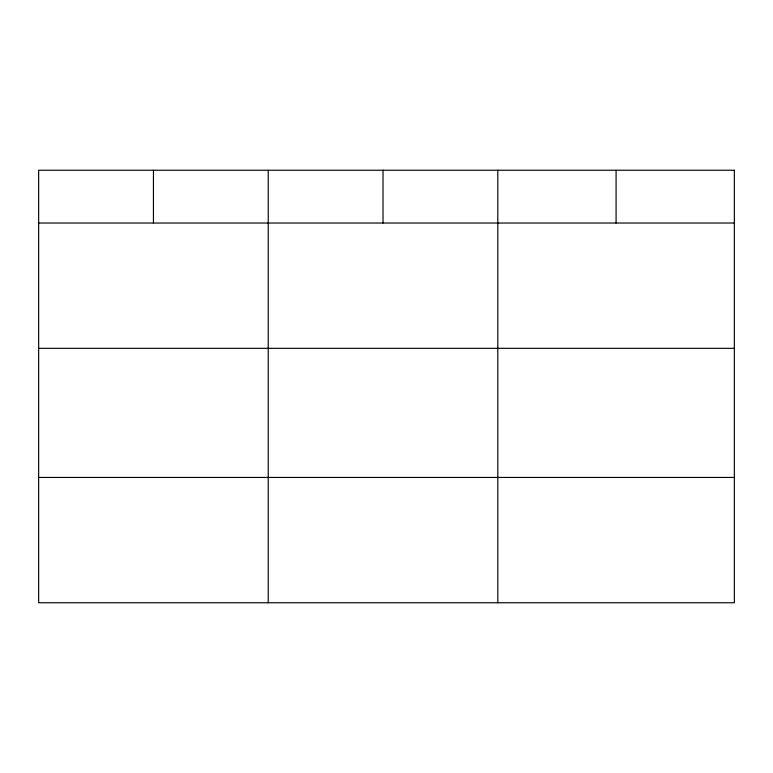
<?xml version="1.0" encoding="UTF-8"?>
<svg xmlns="http://www.w3.org/2000/svg" width="773" height="773" viewBox="0 0 773 773"><rect width="100%" height="100%" fill="white"/><g stroke="black" fill="none" stroke-linecap="round" stroke-linejoin="round"><path stroke-width="1.16" d="M38.65 223.03L734.35 223.03M38.65 348.333L734.35 348.333M38.65 477.443L734.35 477.443M616.081 170.244L616.081 223.03M497.812 170.244L497.812 602.756M383.022 170.244L383.022 223.03M268.231 170.244L268.231 602.756M153.441 170.244L153.441 223.03M734.35 170.244L38.65 170.244L38.65 602.756L734.35 602.756L734.35 170.244"/></g></svg>
